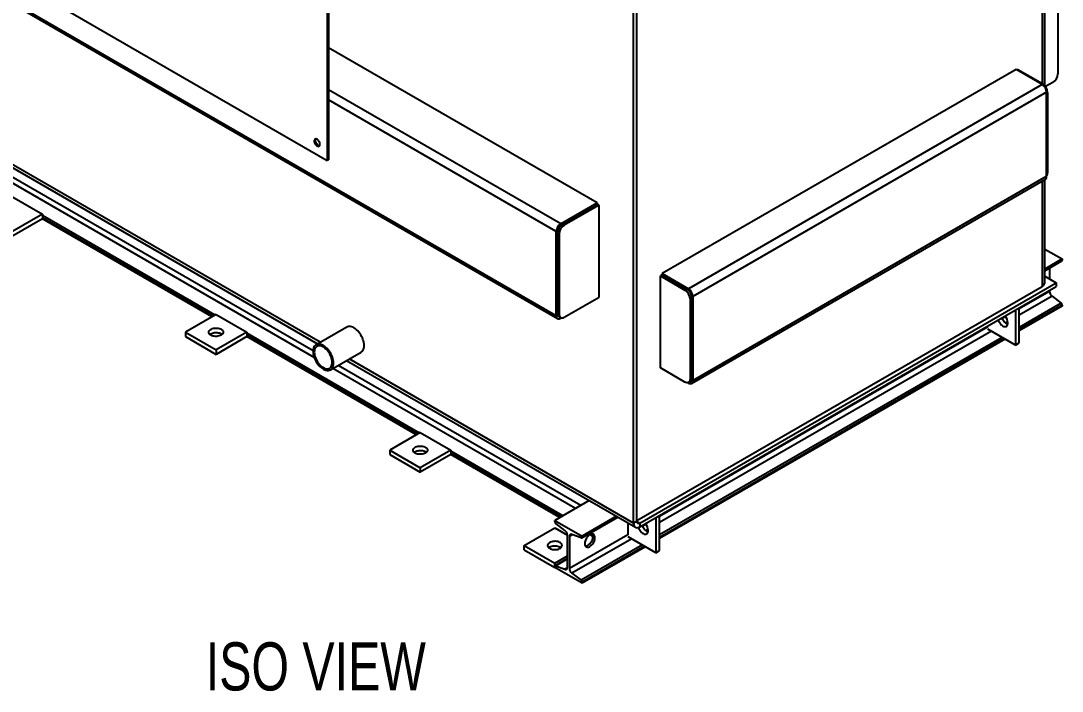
# Model space of a CAD drawing. Header units: inches. Extents: x 0 to 16.5, y 0 to 11.7.
# Drawn here: x 1.264 to 3.516, y 6.767 to 8.217 of the extents above; entities that cross this region are included whole.
import ezdxf

# ---------------------------------------------------------------- set-up
doc = ezdxf.new("R2010")
doc.units = ezdxf.units.IN
doc.header["$MEASUREMENT"] = 0
doc.layers.add('FORMAT', color=7, linetype='Continuous')
doc.styles.add('SLDTEXTSTYLE0', font='TXT', dxfattribs={"width": 0.75})

# ---------------------------------------------------------------- blocks, each defined once
blk = doc.blocks.new('Drawing View43')
at = {"color": 7, "linetype": 'Continuous', "lineweight": 25}
for p, q in [((2.362, -1.4368), (2.362, 0.1142)), ((2.3562, 0.1109), (2.3562, -1.4321)), ((1.4723, -2.3833), (1.4723, -0.3962)), ((1.4793, -2.3793), (1.4793, -0.3922)), ((0.8099, -0.833), (0.8099, -1.5985)), ((0.8122, -0.8316), (0.8122, -1.5971)), ((-0.3438, -0.9824), (1.3052, -1.9344)), ((-0.3409, -0.9887), (1.3081, -1.9406)), ((0.147, -1.2158), (0.8099, -1.5985)), ((2.3901, -1.2372), (2.3901, -1.411)), ((0.7947, -1.9921), (-0.3341, -1.3405)), ((-0.33, -1.3494), (0.789, -1.9955)), ((1.3936, -1.6904), (0.8122, -1.3547)), ((2.2996, -1.4018), (1.5345, -1.8435)), ((2.3562, -1.4345), (2.2996, -1.4018)), ((2.3037, -1.4018), (2.3017, -1.403)), ((2.3037, -1.4018), (2.3569, -1.4325)), ((2.3562, -1.4345), (1.5911, -1.8762)), ((2.3569, -1.4325), (2.3548, -1.4337)), ((2.379, -1.4301), (2.3636, -1.439)), ((0.7815, -2.025), (-0.1935, -1.4621)), ((0.7791, -2.0105), (-0.1933, -1.4492)), ((1.3149, -1.7358), (0.8122, -1.4456)), ((2.3659, -1.4512), (1.6008, -1.8929)), ((2.3659, -1.633), (2.3659, -1.4512)), ((2.368, -1.4516), (2.3659, -1.4528)), ((2.368, -1.4516), (2.368, -1.6255)), ((1.3052, -1.7526), (0.8122, -1.4679)), ((0.8122, -1.5971), (0.8099, -1.5985)), ((1.598, -2.081), (2.3631, -1.6393)), ((1.6008, -2.0747), (2.3659, -1.633)), ((2.3562, -1.6432), (2.3562, -1.8715)), ((2.362, -1.8635), (2.362, -1.6399)), ((2.368, -1.6255), (2.3659, -1.6267)), ((0.1272, -1.677), (0.1935, -1.7152)), ((1.3149, -1.7358), (1.3936, -1.6904)), ((1.3936, -1.6928), (1.3184, -1.7362)), ((1.3978, -1.6952), (1.3225, -1.7386)), ((1.3936, -1.6904), (1.3936, -1.6928)), ((1.3978, -1.6952), (1.3936, -1.6928)), ((1.3978, -1.8945), (1.3978, -1.6952)), ((0.1935, -1.7152), (0.1272, -1.7535)), ((0.1935, -1.7248), (0.1272, -1.7631)), ((0.1935, -1.7152), (0.1935, -1.7248)), ((0.5672, -1.9332), (0.1935, -1.7175)), ((0.5628, -1.9358), (0.1935, -1.7226)), ((0.5609, -1.9369), (0.1935, -1.7248)), ((1.3079, -1.7511), (1.3052, -1.7526)), ((1.3052, -1.9344), (1.3052, -1.7526)), ((1.3115, -1.7578), (1.3073, -1.7554)), ((1.3073, -1.7554), (1.3073, -1.9292)), ((1.3149, -1.7389), (1.3149, -1.7358)), ((1.3225, -1.7386), (1.3184, -1.7362)), ((1.3115, -1.7578), (1.3115, -1.9316)), ((2.362, -1.7903), (2.3995, -1.8119)), ((2.3995, -1.8119), (2.362, -1.8336)), ((2.3995, -1.8144), (2.362, -1.836)), ((2.362, -1.8372), (2.3988, -1.816)), ((2.3995, -1.8119), (2.3995, -1.8144)), ((1.5345, -1.8459), (1.5304, -1.8483)), ((1.5345, -1.8435), (1.5911, -1.8762)), ((1.5345, -1.8435), (1.5345, -1.8459)), ((1.5345, -1.8459), (1.5877, -1.8766)), ((2.3722, -1.8313), (2.3722, -1.8552)), ((1.4862, -2.3833), (2.3866, -1.8635)), ((1.5304, -1.8483), (1.5835, -1.879)), ((1.5304, -2.0476), (1.5304, -1.8483)), ((2.362, -1.8493), (2.3866, -1.8635)), ((2.3866, -1.8635), (2.3866, -1.8715)), ((1.4793, -2.3777), (2.3562, -1.8715)), ((1.4862, -2.3913), (2.3866, -1.8715)), ((1.5877, -1.8766), (1.5835, -1.879)), ((1.5911, -1.8792), (1.5911, -1.8762)), ((1.5982, -1.8914), (1.6008, -1.8929)), ((2.3722, -1.8819), (2.3068, -1.9196)), ((2.3722, -1.8798), (2.3722, -1.8819)), ((1.3225, -1.938), (1.3978, -1.8945)), ((1.5987, -1.8957), (1.5946, -1.8981)), ((1.5946, -1.8981), (1.5946, -2.0719)), ((1.5987, -1.8957), (1.5987, -2.0695)), ((1.6008, -1.8929), (1.6008, -2.0747)), ((2.3775, -1.8923), (2.3068, -1.9331)), ((2.3974, -1.9076), (2.3068, -1.9599)), ((2.3995, -1.9115), (2.3068, -1.965)), ((2.3995, -1.914), (2.3068, -1.9675)), ((2.3775, -1.8923), (2.3974, -1.9076)), ((2.3995, -1.9115), (2.3995, -1.914)), ((0.5692, -1.9321), (0.5029, -1.9704)), ((0.5692, -1.9321), (0.6355, -1.9704)), ((1.3079, -1.9329), (1.3052, -1.9344)), ((1.3115, -1.9316), (1.3073, -1.9292)), ((1.3105, -1.9364), (1.3147, -1.9387)), ((2.277, -1.9368), (2.2699, -1.9409)), ((2.2985, -1.9223), (2.2985, -1.9982)), ((2.3068, -1.9934), (2.3068, -1.9176)), ((0.8518, -1.9592), (0.7855, -1.9975)), ((1.3149, -1.9389), (1.3149, -1.94)), ((1.3161, -1.9393), (1.3149, -1.94)), ((2.2377, -1.9595), (1.5288, -2.3687)), ((2.2377, -1.9574), (2.2377, -1.9595)), ((2.2817, -1.9476), (2.2769, -1.9503)), ((0.5029, -1.9704), (0.5029, -1.9799)), ((0.5029, -1.9704), (0.5692, -2.0086)), ((0.5029, -1.9799), (0.5692, -2.0182)), ((0.6355, -1.9704), (0.5692, -2.0086)), ((0.6355, -1.9799), (0.5692, -2.0182)), ((0.6355, -1.9704), (0.6355, -1.9799)), ((1.0091, -2.1884), (0.6355, -1.9726)), ((1.0047, -2.1909), (0.6355, -1.9777)), ((1.0028, -2.192), (0.6355, -1.9799)), ((2.2463, -1.968), (1.5288, -2.3822)), ((2.2695, -1.9814), (1.5288, -2.409)), ((2.2985, -1.9982), (2.2386, -1.9636)), ((2.2739, -1.984), (1.5288, -2.4141)), ((2.2761, -1.9852), (1.5288, -2.4166)), ((2.2985, -1.9982), (2.3068, -1.9934)), ((0.5692, -2.0086), (0.5692, -2.0182)), ((0.8168, -2.0516), (0.8831, -2.0133)), ((1.3471, -2.3515), (0.8222, -2.0485)), ((1.3584, -2.345), (0.8335, -2.042)), ((0.8515, -2.0315), (1.4764, -2.3923)), ((1.4723, -2.3833), (0.8573, -2.0282)), ((1.5835, -2.0783), (1.5304, -2.0476)), ((1.5987, -2.0695), (1.5946, -2.0719)), ((1.5911, -2.0803), (1.59, -2.0796)), ((1.5911, -2.0792), (1.5911, -2.0803)), ((1.5913, -2.0791), (1.5955, -2.0767)), ((1.5982, -2.0732), (1.6008, -2.0747)), ((1.0111, -2.1872), (0.9448, -2.2255)), ((1.0111, -2.1872), (1.0774, -2.2255)), ((0.9448, -2.2255), (0.9448, -2.2351)), ((0.9448, -2.2255), (1.0111, -2.2638)), ((1.0774, -2.2255), (1.0111, -2.2638)), ((1.0774, -2.2255), (1.0774, -2.2351)), ((1.3194, -2.3675), (1.0774, -2.2278)), ((0.9448, -2.2351), (1.0111, -2.2733)), ((1.0774, -2.2351), (1.0111, -2.2733)), ((1.315, -2.37), (1.0774, -2.2329)), ((1.3131, -2.3711), (1.0774, -2.2351)), ((1.0111, -2.2638), (1.0111, -2.2733)), ((1.3764, -2.3346), (1.3021, -2.3775)), ((1.3021, -2.38), (1.3021, -2.3775)), ((1.3021, -2.3775), (1.3609, -2.4115)), ((1.324, -2.3992), (1.3041, -2.3839)), ((1.3602, -2.4155), (1.4384, -2.3703)), ((1.4353, -2.3685), (1.3609, -2.4115)), ((1.4374, -2.3698), (1.3609, -2.4139)), ((1.4598, -2.3827), (1.4598, -2.4086)), ((1.4793, -2.3793), (1.4723, -2.3833)), ((1.4862, -2.3833), (1.4793, -2.3793)), ((1.4862, -2.3833), (1.4862, -2.3913)), ((1.499, -2.3859), (1.492, -2.39)), ((1.5205, -2.3715), (1.5205, -2.4473)), ((1.5288, -2.4425), (1.5288, -2.3667)), ((1.2358, -2.4317), (1.3021, -2.3935)), ((1.3021, -2.3935), (1.3293, -2.4092)), ((1.3293, -2.4789), (1.3293, -2.4096)), ((1.3401, -2.4083), (1.3336, -2.4121)), ((1.4598, -2.4086), (1.3336, -2.4814)), ((1.3589, -2.4155), (1.339, -2.4079)), ((1.3846, -2.4124), (1.3778, -2.4085)), ((1.3844, -2.4101), (1.3799, -2.4075)), ((1.5037, -2.3967), (1.4989, -2.3995)), ((1.2358, -2.4317), (1.3021, -2.47)), ((1.2358, -2.4413), (1.2358, -2.4317)), ((1.3336, -2.4121), (1.3336, -2.4814)), ((1.4683, -2.4171), (1.339, -2.4918)), ((1.4915, -2.4305), (1.3589, -2.5071)), ((1.3609, -2.4115), (1.3609, -2.4139)), ((1.3672, -2.4311), (1.3683, -2.4317)), ((1.3677, -2.4321), (1.3683, -2.4317)), ((1.3683, -2.4317), (1.3683, -2.433)), ((1.5205, -2.4473), (1.4606, -2.4127)), ((1.2358, -2.4413), (1.3021, -2.4796)), ((1.3021, -2.47), (1.3293, -2.4542)), ((1.496, -2.4331), (1.3609, -2.5111)), ((1.4981, -2.4343), (1.3609, -2.5135)), ((1.5205, -2.4473), (1.5288, -2.4425)), ((1.3021, -2.4796), (1.3021, -2.47)), ((1.3021, -2.4796), (1.3021, -2.4771)), ((1.3293, -2.4602), (1.3028, -2.4755)), ((1.3293, -2.4609), (1.3041, -2.4755)), ((1.3041, -2.4755), (1.324, -2.4832)), ((1.3609, -2.5135), (1.3021, -2.4796)), ((1.3293, -2.4801), (1.324, -2.4832)), ((1.339, -2.4918), (1.3589, -2.5071)), ((1.3609, -2.5111), (1.3609, -2.5135))]:
    blk.add_line(p, q, dxfattribs=at)
at = {"color": 7, "linetype": 'Continuous', "lineweight": 25, "flags": 128}
for points in [[(0.794, -1.5638), (0.7938, -1.5621), (0.7934, -1.5603), (0.7926, -1.5585), (0.7917, -1.5568), (0.7905, -1.5553), (0.7892, -1.554), (0.7878, -1.553), (0.7864, -1.5524), (0.7851, -1.5522), (0.7839, -1.5523), (0.7829, -1.5529), (0.7822, -1.5538), (0.7817, -1.5551), (0.7816, -1.5566), (0.7817, -1.5583), (0.7822, -1.5601), (0.7829, -1.5619), (0.7839, -1.5636), (0.7851, -1.5651), (0.7864, -1.5664), (0.7878, -1.5674), (0.7892, -1.568), (0.7905, -1.5682), (0.7917, -1.568), (0.7926, -1.5675), (0.7934, -1.5665), (0.7938, -1.5653), (0.794, -1.5638)], [(0.7847, -1.5522), (0.7845, -1.5525), (0.784, -1.5538), (0.7839, -1.5553), (0.784, -1.557), (0.7845, -1.5587), (0.7852, -1.5605), (0.7862, -1.5622), (0.7874, -1.5638), (0.7887, -1.5651), (0.7901, -1.566), (0.7915, -1.5666), (0.7928, -1.5669), (0.7932, -1.5669)], [(1.3052, -1.9344), (1.3054, -1.9365), (1.306, -1.9382), (1.3069, -1.9396), (1.3081, -1.9406), (1.3095, -1.9412), (1.3112, -1.9412), (1.313, -1.9408), (1.3149, -1.94)], [(1.3115, -1.9316), (1.3116, -1.9337), (1.3121, -1.9356), (1.3129, -1.9371), (1.314, -1.9383), (1.3154, -1.9391), (1.317, -1.9394), (1.3187, -1.9394), (1.3206, -1.9389), (1.3225, -1.938)], [(0.8895, -1.999), (0.8894, -1.9959), (0.8889, -1.9927), (0.8882, -1.9893), (0.8871, -1.986), (0.8858, -1.9826), (0.8842, -1.9793), (0.8824, -1.9761), (0.8803, -1.973), (0.8781, -1.9701), (0.8757, -1.9674), (0.8733, -1.965), (0.8707, -1.9629), (0.8681, -1.9611), (0.8655, -1.9597), (0.8629, -1.9587), (0.8604, -1.958), (0.8579, -1.9577), (0.8556, -1.9579), (0.8535, -1.9584), (0.8518, -1.9592)], [(0.8895, -1.999), (0.8894, -1.9959), (0.8889, -1.9927), (0.8882, -1.9893), (0.8871, -1.986), (0.8858, -1.9826), (0.8842, -1.9793), (0.8824, -1.9761), (0.8803, -1.973), (0.8781, -1.9701), (0.8757, -1.9674), (0.8733, -1.965), (0.8707, -1.9629), (0.8681, -1.9611), (0.8655, -1.9597), (0.8629, -1.9587), (0.8604, -1.958), (0.8579, -1.9577), (0.8556, -1.9579), (0.8535, -1.9584), (0.8518, -1.9592)], [(2.261, -1.944), (2.2617, -1.9458), (2.2629, -1.9482), (2.2643, -1.9504), (2.2659, -1.9525), (2.2676, -1.9543), (2.2695, -1.9558), (2.2713, -1.957), (2.2732, -1.9578), (2.275, -1.9582), (2.2767, -1.9582), (2.2782, -1.9577), (2.2795, -1.9569), (2.2805, -1.9557), (2.2813, -1.9542), (2.2818, -1.9524), (2.2819, -1.9503)], [(2.2816, -1.953), (2.2815, -1.953), (2.2796, -1.9522), (2.2778, -1.951), (2.2759, -1.9495), (2.2742, -1.9477), (2.2726, -1.9456), (2.2712, -1.9434), (2.27, -1.941), (2.2693, -1.9392)], [(0.5802, -1.9767), (0.5782, -1.9777), (0.5759, -1.9785), (0.5734, -1.979), (0.5708, -1.9793), (0.5682, -1.9794), (0.5655, -1.9791), (0.563, -1.9787), (0.5607, -1.9779), (0.5586, -1.977), (0.5568, -1.9759), (0.5554, -1.9746), (0.5543, -1.9732), (0.5537, -1.9717), (0.5535, -1.9702), (0.5538, -1.9687), (0.5545, -1.9672), (0.5557, -1.9658), (0.5572, -1.9646), (0.5591, -1.9635), (0.5613, -1.9626), (0.5636, -1.9619), (0.5662, -1.9615), (0.5688, -1.9614), (0.5715, -1.9614), (0.5741, -1.9618), (0.5765, -1.9624), (0.5787, -1.9632), (0.5807, -1.9643), (0.5823, -1.9655), (0.5835, -1.9668), (0.5844, -1.9683), (0.5848, -1.9698), (0.5847, -1.9713), (0.5842, -1.9728), (0.5833, -1.9743), (0.5819, -1.9756), (0.5802, -1.9767)], [(0.5559, -1.9752), (0.5572, -1.9741), (0.5591, -1.973), (0.5613, -1.9722), (0.5636, -1.9715), (0.5662, -1.9711), (0.5688, -1.9709), (0.5715, -1.971), (0.5741, -1.9714), (0.5765, -1.972), (0.5787, -1.9728), (0.5807, -1.9738), (0.5823, -1.975), (0.5824, -1.9752)], [(0.8232, -2.0373), (0.8231, -2.0342), (0.8226, -2.0309), (0.8219, -2.0276), (0.8208, -2.0242), (0.8195, -2.0209), (0.8179, -2.0175), (0.8161, -2.0143), (0.814, -2.0112), (0.8118, -2.0084), (0.8095, -2.0057), (0.807, -2.0033), (0.8044, -2.0012), (0.8018, -1.9994), (0.7992, -1.998), (0.7966, -1.9969), (0.7941, -1.9963), (0.7916, -1.996), (0.7894, -1.9962), (0.7872, -1.9967), (0.7853, -1.9976), (0.7836, -1.9989), (0.7821, -2.0006), (0.7809, -2.0026), (0.78, -2.0049), (0.7794, -2.0075), (0.7791, -2.0103), (0.7791, -2.0133), (0.7794, -2.0165), (0.78, -2.0198), (0.7809, -2.0232), (0.7821, -2.0265), (0.7836, -2.0299), (0.7853, -2.0332), (0.7872, -2.0363), (0.7894, -2.0393), (0.7916, -2.0421), (0.7941, -2.0446), (0.7966, -2.0469), (0.7992, -2.0488), (0.8018, -2.0504), (0.8044, -2.0517), (0.807, -2.0525), (0.8095, -2.053), (0.8118, -2.053), (0.814, -2.0527), (0.8161, -2.052), (0.8179, -2.0509), (0.8195, -2.0494), (0.8208, -2.0475), (0.8219, -2.0454), (0.8226, -2.0429), (0.8231, -2.0402), (0.8232, -2.0373)], [(0.8205, -2.0357), (0.8203, -2.0328), (0.8199, -2.0298), (0.8191, -2.0267), (0.8181, -2.0236), (0.8168, -2.0204), (0.8152, -2.0174), (0.8135, -2.0144), (0.8115, -2.0117), (0.8094, -2.0091), (0.8071, -2.0068), (0.8048, -2.0047), (0.8024, -2.003), (0.7999, -2.0016), (0.7975, -2.0005), (0.7952, -1.9999), (0.7929, -1.9996), (0.7908, -1.9997), (0.7888, -2.0002), (0.7871, -2.0011), (0.7855, -2.0024), (0.7842, -2.004), (0.7832, -2.0059), (0.7824, -2.0082), (0.782, -2.0107), (0.7818, -2.0134), (0.782, -2.0163), (0.7824, -2.0193), (0.7832, -2.0224), (0.7842, -2.0255), (0.7855, -2.0286), (0.7871, -2.0317), (0.7888, -2.0346), (0.7908, -2.0374), (0.7929, -2.04), (0.7952, -2.0423), (0.7975, -2.0444), (0.7999, -2.0461), (0.8024, -2.0475), (0.8048, -2.0486), (0.8071, -2.0492), (0.8094, -2.0495), (0.8115, -2.0494), (0.8135, -2.0489), (0.8152, -2.048), (0.8168, -2.0467), (0.8181, -2.0451), (0.8191, -2.0431), (0.8199, -2.0409), (0.8203, -2.0384), (0.8205, -2.0357)], [(0.8831, -2.0133), (0.8842, -2.0126), (0.8858, -2.0111), (0.8871, -2.0093), (0.8882, -2.0071), (0.8889, -2.0047), (0.8894, -2.002), (0.8895, -1.999)], [(0.8831, -2.0133), (0.8842, -2.0126), (0.8858, -2.0111), (0.8871, -2.0093), (0.8882, -2.0071), (0.8889, -2.0047), (0.8894, -2.002), (0.8895, -1.999)], [(1.5946, -2.0719), (1.5944, -2.0741), (1.5939, -2.0759), (1.5931, -2.0775), (1.592, -2.0786), (1.5906, -2.0794), (1.589, -2.0798), (1.5873, -2.0797), (1.5854, -2.0792), (1.5835, -2.0783)], [(1.5911, -2.0803), (1.593, -2.0812), (1.5948, -2.0816), (1.5965, -2.0815), (1.598, -2.081), (1.5992, -2.08), (1.6001, -2.0786), (1.6006, -2.0768), (1.6008, -2.0747)], [(1.0222, -2.2319), (1.0201, -2.2329), (1.0178, -2.2336), (1.0154, -2.2342), (1.0128, -2.2345), (1.0101, -2.2345), (1.0075, -2.2343), (1.005, -2.2338), (1.0026, -2.2331), (1.0005, -2.2321), (0.9987, -2.231), (0.9973, -2.2297), (0.9963, -2.2283), (0.9957, -2.2268), (0.9955, -2.2253), (0.9958, -2.2238), (0.9965, -2.2223), (0.9976, -2.2209), (0.9992, -2.2197), (1.001, -2.2186), (1.0032, -2.2177), (1.0056, -2.2171), (1.0081, -2.2166), (1.0108, -2.2165), (1.0134, -2.2166), (1.016, -2.2169), (1.0184, -2.2175), (1.0207, -2.2184), (1.0226, -2.2194), (1.0242, -2.2206), (1.0255, -2.222), (1.0263, -2.2234), (1.0267, -2.2249), (1.0266, -2.2265), (1.0261, -2.228), (1.0252, -2.2294), (1.0239, -2.2307), (1.0222, -2.2319)], [(0.9979, -2.2303), (0.9992, -2.2293), (1.001, -2.2282), (1.0032, -2.2273), (1.0056, -2.2266), (1.0081, -2.2262), (1.0108, -2.226), (1.0134, -2.2261), (1.016, -2.2265), (1.0184, -2.2271), (1.0207, -2.2279), (1.0226, -2.229), (1.0242, -2.2302), (1.0243, -2.2303)], [(1.4723, -2.3833), (1.4725, -2.3857), (1.473, -2.3879), (1.4739, -2.3897), (1.475, -2.3912), (1.4764, -2.3923), (1.478, -2.3929), (1.4799, -2.3932), (1.4819, -2.393), (1.484, -2.3923), (1.4862, -2.3913)], [(1.339, -2.4079), (1.3379, -2.4076), (1.3369, -2.4075), (1.3359, -2.4077), (1.3351, -2.4082), (1.3345, -2.4089), (1.334, -2.4098), (1.3337, -2.4108), (1.3336, -2.4121)], [(1.3778, -2.4085), (1.3759, -2.4097), (1.3741, -2.4113), (1.3724, -2.4132), (1.3709, -2.4153), (1.3695, -2.4176), (1.3684, -2.42), (1.3676, -2.4224), (1.367, -2.4248), (1.3668, -2.4271), (1.3668, -2.4292), (1.3672, -2.4311), (1.3679, -2.4327), (1.3689, -2.434), (1.3702, -2.4349), (1.3716, -2.4354), (1.3733, -2.4355), (1.375, -2.4352), (1.3769, -2.4345), (1.3787, -2.4334), (1.3806, -2.432), (1.3824, -2.4302), (1.384, -2.4282), (1.3854, -2.426), (1.3867, -2.4237), (1.3877, -2.4213), (1.3884, -2.4189), (1.3888, -2.4165), (1.3888, -2.4143), (1.3886, -2.4123), (1.3881, -2.4106), (1.3872, -2.4091), (1.3861, -2.408), (1.3847, -2.4073), (1.3832, -2.407), (1.3815, -2.4071), (1.3797, -2.4076), (1.3778, -2.4085)], [(1.4829, -2.3927), (1.4838, -2.3949), (1.4849, -2.3973), (1.4863, -2.3995), (1.4879, -2.4016), (1.4897, -2.4034), (1.4915, -2.4049), (1.4934, -2.4061), (1.4952, -2.4069), (1.497, -2.4073), (1.4987, -2.4073), (1.5002, -2.4068), (1.5015, -2.406), (1.5026, -2.4048), (1.5033, -2.4033), (1.5038, -2.4015), (1.504, -2.3994)], [(1.5037, -2.4021), (1.5035, -2.4021), (1.5017, -2.4013), (1.4998, -2.4001), (1.498, -2.3986), (1.4962, -2.3968), (1.4946, -2.3947), (1.4932, -2.3925), (1.492, -2.3901), (1.4913, -2.3883)], [(1.291, -2.4254), (1.2893, -2.4265), (1.288, -2.4278), (1.287, -2.4293), (1.2865, -2.4308), (1.2865, -2.4323), (1.2869, -2.4338), (1.2877, -2.4353), (1.2889, -2.4366), (1.2905, -2.4378), (1.2925, -2.4389), (1.2947, -2.4397), (1.2972, -2.4403), (1.2997, -2.4406), (1.3024, -2.4407), (1.305, -2.4406), (1.3076, -2.4402), (1.31, -2.4395), (1.3121, -2.4386), (1.314, -2.4375), (1.3155, -2.4363), (1.3167, -2.4349), (1.3174, -2.4334), (1.3177, -2.4319), (1.3175, -2.4304), (1.3169, -2.4289), (1.3159, -2.4275), (1.3144, -2.4262), (1.3126, -2.4251), (1.3105, -2.4241), (1.3082, -2.4234), (1.3057, -2.423), (1.3031, -2.4227), (1.3004, -2.4228), (1.2978, -2.423), (1.2953, -2.4236), (1.293, -2.4244), (1.291, -2.4254)], [(1.291, -2.4349), (1.293, -2.4339), (1.2953, -2.4332), (1.2978, -2.4326), (1.3004, -2.4323), (1.3031, -2.4323), (1.3057, -2.4325), (1.3082, -2.433), (1.3105, -2.4337), (1.3126, -2.4347), (1.3144, -2.4358), (1.3153, -2.4365)], [(1.3682, -2.433), (1.3686, -2.433), (1.3703, -2.4328), (1.3721, -2.4322), (1.374, -2.4313), (1.3759, -2.4299), (1.3777, -2.4282), (1.3793, -2.4263), (1.3808, -2.4241), (1.3821, -2.4218), (1.3832, -2.4194), (1.384, -2.417), (1.3844, -2.4146), (1.3846, -2.4124)], [(1.2888, -2.4365), (1.2893, -2.4361), (1.291, -2.4349)], [(1.324, -2.4832), (1.3251, -2.4835), (1.3261, -2.4835), (1.327, -2.4833), (1.3278, -2.4829), (1.3285, -2.4822), (1.329, -2.4813), (1.3292, -2.4802), (1.3293, -2.4789)]]:
    blk.add_lwpolyline(points, dxfattribs=at)
at = {"color": 7, "linetype": 'Continuous', "lineweight": 25}
for centre, radius, start, end in [((2.3662, -1.41), 0.0239, 302.4763, 357.5237), ((2.3449, -1.4522), 0.021, 2.6055, 57.3945), ((2.3441, -1.4527), 0.0239, 2.4764, 57.5236), ((2.3594, -1.6339), 0.00656, 304.0564, 7.2558), ((2.3593, -1.626), 0.00869, 319.3999, 3.8788), ((1.3262, -1.7535), 0.021, 122.6055, 177.3945), ((1.3312, -1.7564), 0.0239, 122.4764, 177.5236), ((1.3353, -1.7588), 0.0239, 122.4764, 177.5236), ((2.3978, -1.8146), 0.00168, 304.7388, 6.5733), ((2.352, -1.8624), 0.00997, 294.8673, 353.8125), ((1.5707, -1.8991), 0.0239, 2.4764, 57.5236), ((1.5748, -1.8967), 0.0239, 2.4764, 57.5236), ((1.5798, -1.8939), 0.021, 2.6055, 57.3945), ((2.3863, -1.8811), 0.0142, 182.8998, 231.6282), ((2.3941, -1.9118), 0.00537, 2.8998, 51.6282), ((1.3149, -1.9301), 0.00765, 173.4667, 235.2211), ((2.2575, -1.9516), 0.0245, 2.9959, 41.3863), ((1.5911, -2.0704), 0.00765, 304.7789, 6.5333), ((1.3074, -2.3797), 0.00537, 182.8998, 231.6282), ((1.4835, -2.38), 0.00426, 170.786, 309.2033), ((1.4795, -2.4007), 0.0245, 2.9959, 41.3863), ((1.3152, -2.4103), 0.0142, 2.8998, 51.6282), ((1.3749, -2.412), 0.0097, 357.7797, 31.2597), ((1.3595, -2.4142), 0.00145, 245.5474, 10.7788), ((1.3035, -2.4768), 0.00145, 65.5474, 190.7788), ((1.3478, -2.4807), 0.0142, 182.8998, 231.6282), ((1.3555, -2.5113), 0.00537, 2.8998, 51.6282)]:
    blk.add_arc(centre, radius, start, end, dxfattribs=at)

msp = doc.modelspace()

# ---------------------------------------------------------------- block references
at = {"color": 7, "linetype": 'Continuous', "lineweight": 25}
msp.add_blockref('Drawing View43', (1.11665, 9.51372), dxfattribs=at)

# ---------------------------------------------------------------- texts
at = {"layer": 'FORMAT', "insert": (1.66375, 6.87244), "char_height": 0.104167, "attachment_point": 1, "style": 'SLDTEXTSTYLE0'}
msp.add_mtext('ISO VIEW', dxfattribs=at)

doc.saveas('drawing.dxf')
